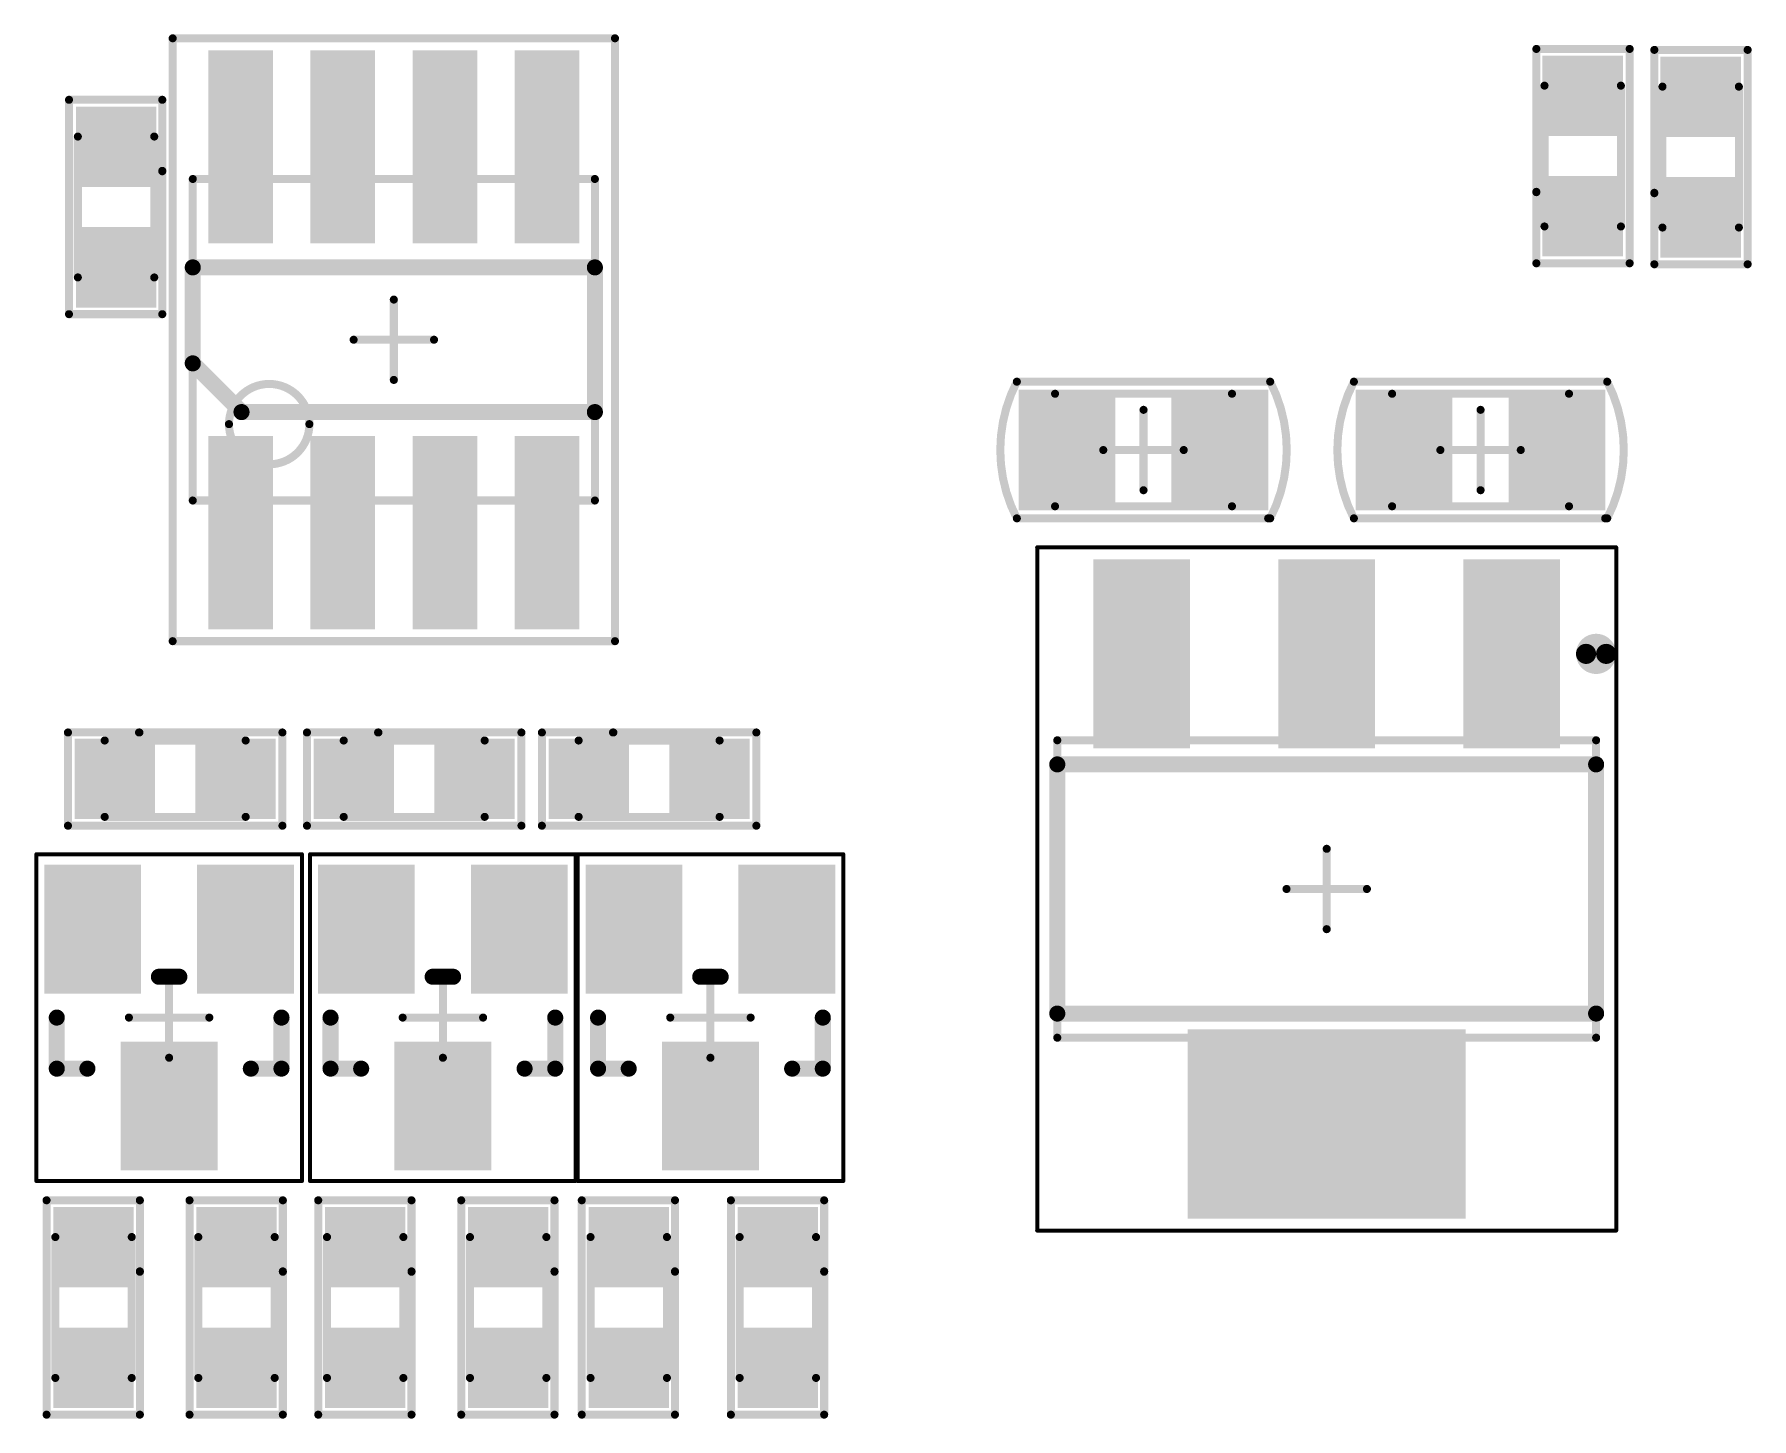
# Model space of a CAD drawing. Header units: millimetres. Extents: x 188 to 468, y 62 to 189.
# Drawn here: x 371.67 to 393.02, y 100.47 to 117.69 of the extents above; entities that cross this region are included whole.
import ezdxf

# ---------------------------------------------------------------- set-up
doc = ezdxf.new("R2010")
doc.units = ezdxf.units.MM
for name, color, linetype in [('BottomOverlay', 54, 'Continuous'), ('BottomPaste', 16, 'Continuous'), ('BottomSolder', 6, 'Continuous'), ('Mechanical13', 56, 'Continuous'), ('Mechanical15', 56, 'Continuous')]:
    doc.layers.add(name, color=color, linetype=linetype)

msp = doc.modelspace()

# ---------------------------------------------------------------- linework, layer by layer
at = {"layer": 'BottomOverlay'}
for points, const_width in [([(391.503, 117.512), (390.343, 117.512)], 0.1), ([(390.343, 115.734), (390.343, 117.512)], 0.1), ([(391.503, 114.845), (391.503, 117.512)], 0.1), ([(392.97, 117.5), (391.81, 117.5)], 0.1), ([(391.81, 115.722), (391.81, 117.5)], 0.1), ([(392.97, 114.833), (392.97, 117.5)], 0.1), ([(373.257, 116.879), (372.097, 116.879)], 0.1), ([(372.097, 114.212), (372.097, 116.879)], 0.1), ([(373.257, 115.995), (373.257, 116.879)], 0.1), ([(373.257, 114.212), (373.257, 115.99)], 0.1), ([(390.343, 114.845), (390.343, 115.73)], 0.1), ([(391.81, 114.833), (391.81, 115.717)], 0.1), ([(373.636, 113.6), (373.636, 114.794)], 0.2), ([(378.636, 114.794), (373.636, 114.794)], 0.2), ([(378.636, 112.994), (378.636, 114.794)], 0.2), ([(391.503, 114.845), (390.343, 114.845)], 0.1), ([(392.97, 114.833), (391.81, 114.833)], 0.1), ([(373.257, 114.212), (372.097, 114.212)], 0.1), ([(374.242, 112.994), (373.636, 113.6)], 0.2), ([(387.033, 113.372), (383.883, 113.372)], 0.1), ([(391.224, 113.372), (388.074, 113.372)], 0.1), ([(378.636, 112.994), (374.242, 112.994)], 0.2), ([(387.008, 111.672), (383.883, 111.672)], 0.1), ([(391.199, 111.672), (388.074, 111.672)], 0.1), ([(372.968, 109.008), (372.084, 109.008)], 0.1), ([(372.084, 107.848), (372.084, 109.008)], 0.1), ([(374.751, 109.008), (372.973, 109.008)], 0.1), ([(374.751, 107.848), (374.751, 109.008)], 0.1), ([(375.94, 109.008), (375.056, 109.008)], 0.1), ([(375.056, 107.848), (375.056, 109.008)], 0.1), ([(377.723, 109.008), (375.945, 109.008)], 0.1), ([(377.723, 107.848), (377.723, 109.008)], 0.1), ([(377.977, 107.848), (377.977, 109.008)], 0.1), ([(378.861, 109.008), (377.977, 109.008)], 0.1), ([(380.644, 109.008), (378.866, 109.008)], 0.1), ([(380.644, 107.848), (380.644, 109.008)], 0.1), ([(384.386, 105.511), (384.386, 108.611)], 0.2), ([(391.086, 108.611), (384.386, 108.611)], 0.2), ([(391.086, 105.511), (391.086, 108.611)], 0.2), ([(374.751, 107.848), (372.084, 107.848)], 0.1), ([(377.723, 107.848), (375.056, 107.848)], 0.1), ([(380.644, 107.848), (377.977, 107.848)], 0.1), ([(373.469, 105.969), (373.215, 105.969)], 0.2), ([(376.873, 105.969), (376.619, 105.969)], 0.2), ([(380.2, 105.969), (379.946, 105.969)], 0.2), ([(371.945, 104.826), (371.945, 105.461)], 0.2), ([(374.739, 104.826), (374.739, 105.461)], 0.2), ([(375.349, 104.826), (375.349, 105.461)], 0.2), ([(378.143, 104.826), (378.143, 105.461)], 0.2), ([(378.676, 104.826), (378.676, 105.461)], 0.2), ([(381.47, 104.826), (381.47, 105.461)], 0.2), ([(391.086, 105.511), (384.386, 105.511)], 0.2), ([(372.326, 104.826), (371.945, 104.826)], 0.2), ([(374.739, 104.826), (374.358, 104.826)], 0.2), ([(375.73, 104.826), (375.349, 104.826)], 0.2), ([(378.143, 104.826), (377.762, 104.826)], 0.2), ([(379.057, 104.826), (378.676, 104.826)], 0.2), ([(381.47, 104.826), (381.089, 104.826)], 0.2), ([(371.818, 100.521), (371.818, 103.188)], 0.1), ([(372.978, 103.188), (371.818, 103.188)], 0.1), ([(372.978, 102.304), (372.978, 103.188)], 0.1), ([(374.756, 103.188), (373.596, 103.188)], 0.1), ([(373.596, 100.521), (373.596, 103.188)], 0.1), ([(374.756, 102.304), (374.756, 103.188)], 0.1), ([(375.196, 100.521), (375.196, 103.188)], 0.1), ([(376.356, 103.188), (375.196, 103.188)], 0.1), ([(376.356, 102.304), (376.356, 103.188)], 0.1), ([(376.974, 100.521), (376.974, 103.188)], 0.1), ([(378.134, 103.188), (376.974, 103.188)], 0.1), ([(378.134, 102.304), (378.134, 103.188)], 0.1), ([(378.473, 100.521), (378.473, 103.188)], 0.1), ([(379.632, 103.188), (378.473, 103.188)], 0.1), ([(379.632, 102.304), (379.632, 103.188)], 0.1), ([(380.327, 100.521), (380.327, 103.188)], 0.1), ([(381.487, 103.188), (380.327, 103.188)], 0.1), ([(381.487, 102.304), (381.487, 103.188)], 0.1), ([(372.978, 100.521), (372.978, 102.299)], 0.1), ([(374.756, 100.521), (374.756, 102.299)], 0.1), ([(376.356, 100.521), (376.356, 102.299)], 0.1), ([(378.134, 100.521), (378.134, 102.299)], 0.1), ([(379.632, 100.521), (379.632, 102.299)], 0.1), ([(381.487, 100.521), (381.487, 102.299)], 0.1), ([(372.978, 100.521), (371.818, 100.521)], 0.1), ([(374.756, 100.521), (373.596, 100.521)], 0.1), ([(376.356, 100.521), (375.196, 100.521)], 0.1), ([(378.134, 100.521), (376.974, 100.521)], 0.1), ([(379.632, 100.521), (378.473, 100.521)], 0.1), ([(381.487, 100.521), (380.327, 100.521)], 0.1)]:
    msp.add_lwpolyline(points, dxfattribs=dict(at, const_width=const_width))
for points, const_width in [([(390.368, 117.512, -1), (390.318, 117.512, -1)], 0.05), ([(390.368, 117.512, -1), (390.318, 117.512, -1)], 0.05), ([(391.528, 117.512, -1), (391.478, 117.512, -1)], 0.05), ([(391.528, 117.512, -1), (391.478, 117.512, -1)], 0.05), ([(391.835, 117.5, -1), (391.785, 117.5, -1)], 0.05), ([(391.835, 117.5, -1), (391.785, 117.5, -1)], 0.05), ([(392.995, 117.5, -1), (392.945, 117.5, -1)], 0.05), ([(392.995, 117.5, -1), (392.945, 117.5, -1)], 0.05), ([(372.122, 116.879, -1), (372.072, 116.879, -1)], 0.05), ([(372.122, 116.879, -1), (372.072, 116.879, -1)], 0.05), ([(373.282, 116.879, -1), (373.232, 116.879, -1)], 0.05), ([(373.282, 116.879, -1), (373.232, 116.879, -1)], 0.05), ([(373.282, 115.995, -1), (373.232, 115.995, -1)], 0.05), ([(373.282, 115.99, -1), (373.232, 115.99, -1)], 0.05), ([(390.368, 115.734, -1), (390.318, 115.734, -1)], 0.05), ([(390.368, 115.73, -1), (390.318, 115.73, -1)], 0.05), ([(391.835, 115.722, -1), (391.785, 115.722, -1)], 0.05), ([(391.835, 115.717, -1), (391.785, 115.717, -1)], 0.05), ([(373.686, 114.794, -1), (373.586, 114.794, -1)], 0.1), ([(373.686, 114.794, -1), (373.586, 114.794, -1)], 0.1), ([(378.686, 114.794, -1), (378.586, 114.794, -1)], 0.1), ([(378.686, 114.794, -1), (378.586, 114.794, -1)], 0.1), ([(390.368, 114.845, -1), (390.318, 114.845, -1)], 0.05), ([(390.368, 114.845, -1), (390.318, 114.845, -1)], 0.05), ([(391.528, 114.845, -1), (391.478, 114.845, -1)], 0.05), ([(391.528, 114.845, -1), (391.478, 114.845, -1)], 0.05), ([(391.835, 114.833, -1), (391.785, 114.833, -1)], 0.05), ([(391.835, 114.833, -1), (391.785, 114.833, -1)], 0.05), ([(392.995, 114.833, -1), (392.945, 114.833, -1)], 0.05), ([(392.995, 114.833, -1), (392.945, 114.833, -1)], 0.05), ([(372.122, 114.212, -1), (372.072, 114.212, -1)], 0.05), ([(372.122, 114.212, -1), (372.072, 114.212, -1)], 0.05), ([(373.282, 114.212, -1), (373.232, 114.212, -1)], 0.05), ([(373.282, 114.212, -1), (373.232, 114.212, -1)], 0.05), ([(373.686, 113.6, -1), (373.586, 113.6, -1)], 0.1), ([(373.686, 113.6, -1), (373.586, 113.6, -1)], 0.1), ([(383.908, 113.372, -1), (383.858, 113.372, -1)], 0.05), ([(383.908, 113.372, -1), (383.858, 113.372, -1)], 0.05), ([(387.058, 113.372, -1), (387.008, 113.372, -1)], 0.05), ([(387.058, 113.372, -1), (387.008, 113.372, -1)], 0.05), ([(388.099, 113.372, -1), (388.049, 113.372, -1)], 0.05), ([(388.099, 113.372, -1), (388.049, 113.372, -1)], 0.05), ([(391.249, 113.372, -1), (391.199, 113.372, -1)], 0.05), ([(391.249, 113.372, -1), (391.199, 113.372, -1)], 0.05), ([(374.292, 112.994, -1), (374.192, 112.994, -1)], 0.1), ([(374.292, 112.994, -1), (374.192, 112.994, -1)], 0.1), ([(378.686, 112.994, -1), (378.586, 112.994, -1)], 0.1), ([(378.686, 112.994, -1), (378.586, 112.994, -1)], 0.1), ([(383.908, 111.672, -1), (383.858, 111.672, -1)], 0.05), ([(383.908, 111.672, -1), (383.858, 111.672, -1)], 0.05), ([(387.033, 111.672, -1), (386.983, 111.672, -1)], 0.05), ([(387.058, 111.672, -1), (387.008, 111.672, -1)], 0.05), ([(388.099, 111.672, -1), (388.049, 111.672, -1)], 0.05), ([(388.099, 111.672, -1), (388.049, 111.672, -1)], 0.05), ([(391.224, 111.672, -1), (391.174, 111.672, -1)], 0.05), ([(391.249, 111.672, -1), (391.199, 111.672, -1)], 0.05), ([(390.961, 109.986, -1), (391.211, 109.986, -1)], 0.25), ([(391.023, 109.986, -1), (390.898, 109.986, -1)], 0.125), ([(391.273, 109.986, -1), (391.148, 109.986, -1)], 0.125), ([(372.109, 109.008, -1), (372.059, 109.008, -1)], 0.05), ([(372.109, 109.008, -1), (372.059, 109.008, -1)], 0.05), ([(372.993, 109.008, -1), (372.943, 109.008, -1)], 0.05), ([(372.998, 109.008, -1), (372.948, 109.008, -1)], 0.05), ([(374.776, 109.008, -1), (374.726, 109.008, -1)], 0.05), ([(374.776, 109.008, -1), (374.726, 109.008, -1)], 0.05), ([(375.081, 109.008, -1), (375.031, 109.008, -1)], 0.05), ([(375.081, 109.008, -1), (375.031, 109.008, -1)], 0.05), ([(375.965, 109.008, -1), (375.915, 109.008, -1)], 0.05), ([(375.97, 109.008, -1), (375.92, 109.008, -1)], 0.05), ([(377.748, 109.008, -1), (377.698, 109.008, -1)], 0.05), ([(377.748, 109.008, -1), (377.698, 109.008, -1)], 0.05), ([(378.002, 109.008, -1), (377.952, 109.008, -1)], 0.05), ([(378.002, 109.008, -1), (377.952, 109.008, -1)], 0.05), ([(378.886, 109.008, -1), (378.836, 109.008, -1)], 0.05), ([(378.891, 109.008, -1), (378.841, 109.008, -1)], 0.05), ([(380.669, 109.008, -1), (380.619, 109.008, -1)], 0.05), ([(380.669, 109.008, -1), (380.619, 109.008, -1)], 0.05), ([(384.436, 108.611, -1), (384.336, 108.611, -1)], 0.1), ([(384.436, 108.611, -1), (384.336, 108.611, -1)], 0.1), ([(391.136, 108.611, -1), (391.036, 108.611, -1)], 0.1), ([(391.136, 108.611, -1), (391.036, 108.611, -1)], 0.1), ([(372.109, 107.848, -1), (372.059, 107.848, -1)], 0.05), ([(372.109, 107.848, -1), (372.059, 107.848, -1)], 0.05), ([(374.776, 107.848, -1), (374.726, 107.848, -1)], 0.05), ([(374.776, 107.848, -1), (374.726, 107.848, -1)], 0.05), ([(375.081, 107.848, -1), (375.031, 107.848, -1)], 0.05), ([(375.081, 107.848, -1), (375.031, 107.848, -1)], 0.05), ([(377.748, 107.848, -1), (377.698, 107.848, -1)], 0.05), ([(377.748, 107.848, -1), (377.698, 107.848, -1)], 0.05), ([(378.002, 107.848, -1), (377.952, 107.848, -1)], 0.05), ([(378.002, 107.848, -1), (377.952, 107.848, -1)], 0.05), ([(380.669, 107.848, -1), (380.619, 107.848, -1)], 0.05), ([(380.669, 107.848, -1), (380.619, 107.848, -1)], 0.05), ([(373.265, 105.969, -1), (373.165, 105.969, -1)], 0.1), ([(373.519, 105.969, -1), (373.419, 105.969, -1)], 0.1), ([(376.669, 105.969, -1), (376.569, 105.969, -1)], 0.1), ([(376.923, 105.969, -1), (376.823, 105.969, -1)], 0.1), ([(379.996, 105.969, -1), (379.896, 105.969, -1)], 0.1), ([(380.25, 105.969, -1), (380.15, 105.969, -1)], 0.1), ([(371.995, 105.461, -1), (371.895, 105.461, -1)], 0.1), ([(374.789, 105.461, -1), (374.689, 105.461, -1)], 0.1), ([(375.399, 105.461, -1), (375.299, 105.461, -1)], 0.1), ([(378.193, 105.461, -1), (378.093, 105.461, -1)], 0.1), ([(378.726, 105.461, -1), (378.626, 105.461, -1)], 0.1), ([(381.52, 105.461, -1), (381.42, 105.461, -1)], 0.1), ([(384.436, 105.511, -1), (384.336, 105.511, -1)], 0.1), ([(384.436, 105.511, -1), (384.336, 105.511, -1)], 0.1), ([(391.136, 105.511, -1), (391.036, 105.511, -1)], 0.1), ([(391.136, 105.511, -1), (391.036, 105.511, -1)], 0.1), ([(371.995, 104.826, -1), (371.895, 104.826, -1)], 0.1), ([(371.995, 104.826, -1), (371.895, 104.826, -1)], 0.1), ([(372.376, 104.826, -1), (372.276, 104.826, -1)], 0.1), ([(374.408, 104.826, -1), (374.308, 104.826, -1)], 0.1), ([(374.789, 104.826, -1), (374.689, 104.826, -1)], 0.1), ([(374.789, 104.826, -1), (374.689, 104.826, -1)], 0.1), ([(375.399, 104.826, -1), (375.299, 104.826, -1)], 0.1), ([(375.399, 104.826, -1), (375.299, 104.826, -1)], 0.1), ([(375.78, 104.826, -1), (375.68, 104.826, -1)], 0.1), ([(377.812, 104.826, -1), (377.712, 104.826, -1)], 0.1), ([(378.193, 104.826, -1), (378.093, 104.826, -1)], 0.1), ([(378.193, 104.826, -1), (378.093, 104.826, -1)], 0.1), ([(378.726, 104.826, -1), (378.626, 104.826, -1)], 0.1), ([(378.726, 104.826, -1), (378.626, 104.826, -1)], 0.1), ([(379.107, 104.826, -1), (379.007, 104.826, -1)], 0.1), ([(381.139, 104.826, -1), (381.039, 104.826, -1)], 0.1), ([(381.52, 104.826, -1), (381.42, 104.826, -1)], 0.1), ([(381.52, 104.826, -1), (381.42, 104.826, -1)], 0.1), ([(371.843, 103.188, -1), (371.793, 103.188, -1)], 0.05), ([(371.843, 103.188, -1), (371.793, 103.188, -1)], 0.05), ([(373.003, 103.188, -1), (372.953, 103.188, -1)], 0.05), ([(373.003, 103.188, -1), (372.953, 103.188, -1)], 0.05), ([(373.621, 103.188, -1), (373.571, 103.188, -1)], 0.05), ([(373.621, 103.188, -1), (373.571, 103.188, -1)], 0.05), ([(374.781, 103.188, -1), (374.731, 103.188, -1)], 0.05), ([(374.781, 103.188, -1), (374.731, 103.188, -1)], 0.05), ([(375.221, 103.188, -1), (375.171, 103.188, -1)], 0.05), ([(375.221, 103.188, -1), (375.171, 103.188, -1)], 0.05), ([(376.381, 103.188, -1), (376.331, 103.188, -1)], 0.05), ([(376.381, 103.188, -1), (376.331, 103.188, -1)], 0.05), ([(376.999, 103.188, -1), (376.949, 103.188, -1)], 0.05), ([(376.999, 103.188, -1), (376.949, 103.188, -1)], 0.05), ([(378.159, 103.188, -1), (378.109, 103.188, -1)], 0.05), ([(378.159, 103.188, -1), (378.109, 103.188, -1)], 0.05), ([(378.498, 103.188, -1), (378.448, 103.188, -1)], 0.05), ([(378.498, 103.188, -1), (378.448, 103.188, -1)], 0.05), ([(379.657, 103.188, -1), (379.607, 103.188, -1)], 0.05), ([(379.657, 103.188, -1), (379.607, 103.188, -1)], 0.05), ([(380.352, 103.188, -1), (380.302, 103.188, -1)], 0.05), ([(380.352, 103.188, -1), (380.302, 103.188, -1)], 0.05), ([(381.512, 103.188, -1), (381.462, 103.188, -1)], 0.05), ([(381.512, 103.188, -1), (381.462, 103.188, -1)], 0.05), ([(373.003, 102.304, -1), (372.953, 102.304, -1)], 0.05), ([(373.003, 102.299, -1), (372.953, 102.299, -1)], 0.05), ([(374.781, 102.304, -1), (374.731, 102.304, -1)], 0.05), ([(374.781, 102.299, -1), (374.731, 102.299, -1)], 0.05), ([(376.381, 102.304, -1), (376.331, 102.304, -1)], 0.05), ([(376.381, 102.299, -1), (376.331, 102.299, -1)], 0.05), ([(378.159, 102.304, -1), (378.109, 102.304, -1)], 0.05), ([(378.159, 102.299, -1), (378.109, 102.299, -1)], 0.05), ([(379.657, 102.304, -1), (379.607, 102.304, -1)], 0.05), ([(379.657, 102.299, -1), (379.607, 102.299, -1)], 0.05), ([(381.512, 102.304, -1), (381.462, 102.304, -1)], 0.05), ([(381.512, 102.299, -1), (381.462, 102.299, -1)], 0.05), ([(371.843, 100.521, -1), (371.793, 100.521, -1)], 0.05), ([(371.843, 100.521, -1), (371.793, 100.521, -1)], 0.05), ([(373.003, 100.521, -1), (372.953, 100.521, -1)], 0.05), ([(373.003, 100.521, -1), (372.953, 100.521, -1)], 0.05), ([(373.621, 100.521, -1), (373.571, 100.521, -1)], 0.05), ([(373.621, 100.521, -1), (373.571, 100.521, -1)], 0.05), ([(374.781, 100.521, -1), (374.731, 100.521, -1)], 0.05), ([(374.781, 100.521, -1), (374.731, 100.521, -1)], 0.05), ([(375.221, 100.521, -1), (375.171, 100.521, -1)], 0.05), ([(375.221, 100.521, -1), (375.171, 100.521, -1)], 0.05), ([(376.381, 100.521, -1), (376.331, 100.521, -1)], 0.05), ([(376.381, 100.521, -1), (376.331, 100.521, -1)], 0.05), ([(376.999, 100.521, -1), (376.949, 100.521, -1)], 0.05), ([(376.999, 100.521, -1), (376.949, 100.521, -1)], 0.05), ([(378.159, 100.521, -1), (378.109, 100.521, -1)], 0.05), ([(378.159, 100.521, -1), (378.109, 100.521, -1)], 0.05), ([(378.498, 100.521, -1), (378.448, 100.521, -1)], 0.05), ([(378.498, 100.521, -1), (378.448, 100.521, -1)], 0.05), ([(379.657, 100.521, -1), (379.607, 100.521, -1)], 0.05), ([(379.657, 100.521, -1), (379.607, 100.521, -1)], 0.05), ([(380.352, 100.521, -1), (380.302, 100.521, -1)], 0.05), ([(380.352, 100.521, -1), (380.302, 100.521, -1)], 0.05), ([(381.512, 100.521, -1), (381.462, 100.521, -1)], 0.05), ([(381.512, 100.521, -1), (381.462, 100.521, -1)], 0.05)]:
    msp.add_lwpolyline(points, format="xyb", close=True, dxfattribs=dict(at, const_width=const_width))
at = {"layer": 'BottomOverlay', "const_width": 0.1}
for points in [[(383.883, 113.372, 0.242434), (383.883, 111.672)], [(387.033, 111.672, 0.242434), (387.033, 113.372)], [(388.074, 113.372, 0.242434), (388.074, 111.672)], [(391.224, 111.672, 0.242434), (391.224, 113.372)]]:
    msp.add_lwpolyline(points, format="xyb", dxfattribs=at)
at = {"layer": 'BottomPaste'}
for points in [[(374.531, 115.194), (373.931, 115.194), (374.531, 117.394), (373.931, 117.394)], [(375.801, 115.194), (375.201, 115.194), (375.801, 117.394), (375.201, 117.394)], [(377.071, 115.194), (376.471, 115.194), (377.071, 117.394), (376.471, 117.394)], [(378.341, 115.194), (377.741, 115.194), (378.341, 117.394), (377.741, 117.394)], [(390.519, 116.53), (390.519, 117.33), (391.319, 116.53), (391.319, 117.33)], [(391.986, 116.517), (391.986, 117.317), (392.786, 116.517), (392.786, 117.317)], [(373.082, 116.695), (373.082, 115.895), (372.282, 116.695), (372.282, 115.895)], [(390.519, 115.03), (390.519, 115.83), (391.319, 115.03), (391.319, 115.83)], [(391.986, 115.017), (391.986, 115.817), (392.786, 115.017), (392.786, 115.817)], [(373.082, 115.195), (373.082, 114.395), (372.282, 115.195), (372.282, 114.395)], [(384.008, 111.872), (384.008, 113.172), (385.008, 111.872), (385.008, 113.172)], [(385.908, 111.872), (385.908, 113.172), (386.908, 111.872), (386.908, 113.172)], [(388.199, 111.872), (388.199, 113.172), (389.199, 111.872), (389.199, 113.172)], [(390.099, 111.872), (390.099, 113.172), (391.099, 111.872), (391.099, 113.172)], [(374.531, 110.394), (373.931, 110.394), (374.531, 112.594), (373.931, 112.594)], [(375.801, 110.394), (375.201, 110.394), (375.801, 112.594), (375.201, 112.594)], [(377.071, 110.394), (376.471, 110.394), (377.071, 112.594), (376.471, 112.594)], [(378.341, 110.394), (377.741, 110.394), (378.341, 112.594), (377.741, 112.594)], [(384.936, 111.061), (385.936, 111.061), (384.936, 108.911), (385.936, 108.911)], [(387.236, 111.061), (388.236, 111.061), (387.236, 108.911), (388.236, 108.911)], [(389.536, 111.061), (390.536, 111.061), (389.536, 108.911), (390.536, 108.911)], [(372.268, 108.833), (373.068, 108.833), (372.268, 108.033), (373.068, 108.033)], [(373.768, 108.833), (374.568, 108.833), (373.768, 108.033), (374.568, 108.033)], [(375.24, 108.833), (376.04, 108.833), (375.24, 108.033), (376.04, 108.033)], [(376.74, 108.833), (377.54, 108.833), (376.74, 108.033), (377.54, 108.033)], [(378.161, 108.833), (378.961, 108.833), (378.161, 108.033), (378.961, 108.033)], [(379.661, 108.833), (380.461, 108.833), (379.661, 108.033), (380.461, 108.033)], [(372.892, 105.861), (371.892, 105.861), (372.892, 107.261), (371.892, 107.261)], [(374.792, 105.861), (373.792, 105.861), (374.792, 107.261), (373.792, 107.261)], [(376.296, 105.861), (375.296, 105.861), (376.296, 107.261), (375.296, 107.261)], [(378.196, 105.861), (377.196, 105.861), (378.196, 107.261), (377.196, 107.261)], [(379.623, 105.861), (378.623, 105.861), (379.623, 107.261), (378.623, 107.261)], [(381.523, 105.861), (380.523, 105.861), (381.523, 107.261), (380.523, 107.261)], [(386.111, 105.211), (389.361, 105.211), (386.111, 103.061), (389.361, 103.061)], [(373.842, 103.661), (372.842, 103.661), (373.842, 105.061), (372.842, 105.061)], [(377.246, 103.661), (376.246, 103.661), (377.246, 105.061), (376.246, 105.061)], [(380.573, 103.661), (379.573, 103.661), (380.573, 105.061), (379.573, 105.061)], [(372.802, 103.004), (372.802, 102.204), (372.002, 103.004), (372.002, 102.204)], [(374.58, 103.004), (374.58, 102.204), (373.78, 103.004), (373.78, 102.204)], [(376.18, 103.004), (376.18, 102.204), (375.38, 103.004), (375.38, 102.204)], [(377.958, 103.004), (377.958, 102.204), (377.158, 103.004), (377.158, 102.204)], [(379.457, 103.004), (379.457, 102.204), (378.657, 103.004), (378.657, 102.204)], [(381.311, 103.004), (381.311, 102.204), (380.511, 103.004), (380.511, 102.204)], [(372.802, 101.504), (372.802, 100.704), (372.002, 101.504), (372.002, 100.704)], [(374.58, 101.504), (374.58, 100.704), (373.78, 101.504), (373.78, 100.704)], [(376.18, 101.504), (376.18, 100.704), (375.38, 101.504), (375.38, 100.704)], [(377.958, 101.504), (377.958, 100.704), (377.158, 101.504), (377.158, 100.704)], [(379.457, 101.504), (379.457, 100.704), (378.657, 101.504), (378.657, 100.704)], [(381.311, 101.504), (381.311, 100.704), (380.511, 101.504), (380.511, 100.704)]]:
    msp.add_solid(points, dxfattribs=at)
at = {"layer": 'BottomSolder'}
for points in [[(374.633, 115.092), (373.829, 115.092), (374.633, 117.495), (373.829, 117.495)], [(375.903, 115.092), (375.099, 115.092), (375.903, 117.495), (375.099, 117.495)], [(377.173, 115.092), (376.369, 115.092), (377.173, 117.495), (376.369, 117.495)], [(378.443, 115.092), (377.639, 115.092), (378.443, 117.495), (377.639, 117.495)], [(390.419, 116.43), (390.419, 117.43), (391.419, 116.43), (391.419, 117.43)], [(391.886, 116.417), (391.886, 117.417), (392.886, 116.417), (392.886, 117.417)], [(373.182, 116.795), (373.182, 115.795), (372.182, 116.795), (372.182, 115.795)], [(390.419, 114.93), (390.419, 115.93), (391.419, 114.93), (391.419, 115.93)], [(391.886, 114.917), (391.886, 115.917), (392.886, 114.917), (392.886, 115.917)], [(373.182, 115.295), (373.182, 114.295), (372.182, 115.295), (372.182, 114.295)], [(383.906, 111.77), (383.906, 113.274), (385.109, 111.77), (385.109, 113.274)], [(385.806, 111.77), (385.806, 113.274), (387.009, 111.77), (387.009, 113.274)], [(388.097, 111.77), (388.097, 113.274), (389.3, 111.77), (389.3, 113.274)], [(389.997, 111.77), (389.997, 113.274), (391.2, 111.77), (391.2, 113.274)], [(374.633, 110.292), (373.829, 110.292), (374.633, 112.695), (373.829, 112.695)], [(375.903, 110.292), (375.099, 110.292), (375.903, 112.695), (375.099, 112.695)], [(377.173, 110.292), (376.369, 110.292), (377.173, 112.695), (376.369, 112.695)], [(378.443, 110.292), (377.639, 110.292), (378.443, 112.695), (377.639, 112.695)], [(384.834, 111.163), (386.037, 111.163), (384.834, 108.809), (386.037, 108.809)], [(387.134, 111.163), (388.337, 111.163), (387.134, 108.809), (388.337, 108.809)], [(389.434, 111.163), (390.637, 111.163), (389.434, 108.809), (390.637, 108.809)], [(372.168, 108.933), (373.168, 108.933), (372.168, 107.933), (373.168, 107.933)], [(373.668, 108.933), (374.668, 108.933), (373.668, 107.933), (374.668, 107.933)], [(375.14, 108.933), (376.14, 108.933), (375.14, 107.933), (376.14, 107.933)], [(376.64, 108.933), (377.64, 108.933), (376.64, 107.933), (377.64, 107.933)], [(378.061, 108.933), (379.061, 108.933), (378.061, 107.933), (379.061, 107.933)], [(379.561, 108.933), (380.561, 108.933), (379.561, 107.933), (380.561, 107.933)], [(372.994, 105.759), (371.79, 105.759), (372.994, 107.362), (371.79, 107.362)], [(374.894, 105.759), (373.69, 105.759), (374.894, 107.362), (373.69, 107.362)], [(376.397, 105.759), (375.194, 105.759), (376.397, 107.362), (375.194, 107.362)], [(378.297, 105.759), (377.094, 105.759), (378.297, 107.362), (377.094, 107.362)], [(379.725, 105.759), (378.521, 105.759), (379.725, 107.362), (378.521, 107.362)], [(381.625, 105.759), (380.421, 105.759), (381.625, 107.362), (380.421, 107.362)], [(386.009, 105.313), (389.462, 105.313), (386.009, 102.959), (389.462, 102.959)], [(373.944, 103.559), (372.74, 103.559), (373.944, 105.162), (372.74, 105.162)], [(377.347, 103.559), (376.144, 103.559), (377.347, 105.162), (376.144, 105.162)], [(380.675, 103.559), (379.471, 103.559), (380.675, 105.162), (379.471, 105.162)], [(372.902, 103.104), (372.902, 102.104), (371.902, 103.104), (371.902, 102.104)], [(374.68, 103.104), (374.68, 102.104), (373.68, 103.104), (373.68, 102.104)], [(376.28, 103.104), (376.28, 102.104), (375.28, 103.104), (375.28, 102.104)], [(378.058, 103.104), (378.058, 102.104), (377.058, 103.104), (377.058, 102.104)], [(379.557, 103.104), (379.557, 102.104), (378.557, 103.104), (378.557, 102.104)], [(381.411, 103.104), (381.411, 102.104), (380.411, 103.104), (380.411, 102.104)], [(372.902, 101.604), (372.902, 100.604), (371.902, 101.604), (371.902, 100.604)], [(374.68, 101.604), (374.68, 100.604), (373.68, 101.604), (373.68, 100.604)], [(376.28, 101.604), (376.28, 100.604), (375.28, 101.604), (375.28, 100.604)], [(378.058, 101.604), (378.058, 100.604), (377.058, 101.604), (377.058, 100.604)], [(379.557, 101.604), (379.557, 100.604), (378.557, 101.604), (378.557, 100.604)], [(381.411, 101.604), (381.411, 100.604), (380.411, 101.604), (380.411, 100.604)]]:
    msp.add_solid(points, dxfattribs=at)
at = {"layer": 'Mechanical13', "const_width": 0.1}
for points in [[(391.394, 117.055), (390.444, 117.055)], [(390.444, 115.303), (390.444, 117.055)], [(391.394, 115.303), (391.394, 117.055)], [(392.861, 117.043), (391.911, 117.043)], [(391.911, 115.29), (391.911, 117.043)], [(392.861, 115.29), (392.861, 117.043)], [(372.207, 114.669), (372.207, 116.422)], [(373.157, 116.422), (372.207, 116.422)], [(373.157, 114.669), (373.157, 116.422)], [(378.636, 115.894), (373.636, 115.894)], [(373.636, 111.894), (373.636, 115.894)], [(378.636, 111.894), (378.636, 115.894)], [(391.394, 115.303), (390.444, 115.303)], [(392.861, 115.29), (391.911, 115.29)], [(373.157, 114.669), (372.207, 114.669)], [(386.558, 113.222), (384.358, 113.222)], [(384.358, 111.822), (384.358, 113.222)], [(386.558, 111.822), (386.558, 113.222)], [(390.749, 113.222), (388.549, 113.222)], [(388.549, 111.822), (388.549, 113.222)], [(390.749, 113.222), (390.749, 111.822)], [(378.636, 111.894), (373.636, 111.894)], [(386.558, 111.822), (384.358, 111.822)], [(390.749, 111.822), (388.549, 111.822)], [(374.294, 108.908), (372.541, 108.908)], [(372.541, 107.958), (372.541, 108.908)], [(374.294, 107.958), (374.294, 108.908)], [(377.266, 108.908), (375.513, 108.908)], [(375.513, 107.958), (375.513, 108.908)], [(377.266, 107.958), (377.266, 108.908)], [(378.434, 107.958), (378.434, 108.908)], [(380.187, 108.908), (378.434, 108.908)], [(380.187, 107.958), (380.187, 108.908)], [(384.386, 105.211), (384.386, 108.911)], [(391.086, 108.911), (384.386, 108.911)], [(391.086, 105.211), (391.086, 108.911)], [(374.294, 107.958), (372.541, 107.958)], [(377.266, 107.958), (375.513, 107.958)], [(380.187, 107.958), (378.434, 107.958)], [(391.086, 105.211), (384.386, 105.211)], [(372.877, 102.731), (371.927, 102.731)], [(371.927, 100.978), (371.927, 102.731)], [(372.877, 100.978), (372.877, 102.731)], [(373.705, 100.978), (373.705, 102.731)], [(374.655, 102.731), (373.705, 102.731)], [(374.655, 100.978), (374.655, 102.731)], [(376.255, 102.731), (375.305, 102.731)], [(375.305, 100.978), (375.305, 102.731)], [(376.255, 100.978), (376.255, 102.731)], [(378.033, 102.731), (377.083, 102.731)], [(377.083, 100.978), (377.083, 102.731)], [(378.033, 100.978), (378.033, 102.731)], [(379.532, 102.731), (378.582, 102.731)], [(378.582, 100.978), (378.582, 102.731)], [(379.532, 100.978), (379.532, 102.731)], [(381.386, 102.731), (380.436, 102.731)], [(380.436, 100.978), (380.436, 102.731)], [(381.386, 100.978), (381.386, 102.731)], [(372.877, 100.978), (371.927, 100.978)], [(374.655, 100.978), (373.705, 100.978)], [(376.255, 100.978), (375.305, 100.978)], [(378.033, 100.978), (377.083, 100.978)], [(379.532, 100.978), (378.582, 100.978)], [(381.386, 100.978), (380.436, 100.978)]]:
    msp.add_lwpolyline(points, dxfattribs=at)
at = {"layer": 'Mechanical13'}
for points, const_width in [([(390.469, 117.055, -1), (390.419, 117.055, -1)], 0.05), ([(390.469, 117.055, -1), (390.419, 117.055, -1)], 0.05), ([(391.419, 117.055, -1), (391.369, 117.055, -1)], 0.05), ([(391.419, 117.055, -1), (391.369, 117.055, -1)], 0.05), ([(391.936, 117.043, -1), (391.886, 117.043, -1)], 0.05), ([(391.936, 117.043, -1), (391.886, 117.043, -1)], 0.05), ([(392.886, 117.043, -1), (392.836, 117.043, -1)], 0.05), ([(392.886, 117.043, -1), (392.836, 117.043, -1)], 0.05), ([(372.232, 116.422, -1), (372.182, 116.422, -1)], 0.05), ([(372.232, 116.422, -1), (372.182, 116.422, -1)], 0.05), ([(373.182, 116.422, -1), (373.132, 116.422, -1)], 0.05), ([(373.182, 116.422, -1), (373.132, 116.422, -1)], 0.05), ([(373.661, 115.894, -1), (373.611, 115.894, -1)], 0.05), ([(373.661, 115.894, -1), (373.611, 115.894, -1)], 0.05), ([(378.661, 115.894, -1), (378.611, 115.894, -1)], 0.05), ([(378.661, 115.894, -1), (378.611, 115.894, -1)], 0.05), ([(390.469, 115.303, -1), (390.419, 115.303, -1)], 0.05), ([(390.469, 115.303, -1), (390.419, 115.303, -1)], 0.05), ([(391.419, 115.303, -1), (391.369, 115.303, -1)], 0.05), ([(391.419, 115.303, -1), (391.369, 115.303, -1)], 0.05), ([(391.936, 115.29, -1), (391.886, 115.29, -1)], 0.05), ([(391.936, 115.29, -1), (391.886, 115.29, -1)], 0.05), ([(392.886, 115.29, -1), (392.836, 115.29, -1)], 0.05), ([(392.886, 115.29, -1), (392.836, 115.29, -1)], 0.05), ([(372.232, 114.669, -1), (372.182, 114.669, -1)], 0.05), ([(372.232, 114.669, -1), (372.182, 114.669, -1)], 0.05), ([(373.182, 114.669, -1), (373.132, 114.669, -1)], 0.05), ([(373.182, 114.669, -1), (373.132, 114.669, -1)], 0.05), ([(374.086, 112.844, -1), (375.086, 112.844, -1)], 0.1), ([(384.383, 113.222, -1), (384.333, 113.222, -1)], 0.05), ([(384.383, 113.222, -1), (384.333, 113.222, -1)], 0.05), ([(386.583, 113.222, -1), (386.533, 113.222, -1)], 0.05), ([(386.583, 113.222, -1), (386.533, 113.222, -1)], 0.05), ([(388.574, 113.222, -1), (388.524, 113.222, -1)], 0.05), ([(388.574, 113.222, -1), (388.524, 113.222, -1)], 0.05), ([(390.774, 113.222, -1), (390.724, 113.222, -1)], 0.05), ([(390.774, 113.222, -1), (390.724, 113.222, -1)], 0.05), ([(374.111, 112.844, -1), (374.061, 112.844, -1)], 0.05), ([(375.111, 112.844, -1), (375.061, 112.844, -1)], 0.05), ([(373.661, 111.894, -1), (373.611, 111.894, -1)], 0.05), ([(373.661, 111.894, -1), (373.611, 111.894, -1)], 0.05), ([(378.661, 111.894, -1), (378.611, 111.894, -1)], 0.05), ([(378.661, 111.894, -1), (378.611, 111.894, -1)], 0.05), ([(384.383, 111.822, -1), (384.333, 111.822, -1)], 0.05), ([(384.383, 111.822, -1), (384.333, 111.822, -1)], 0.05), ([(386.583, 111.822, -1), (386.533, 111.822, -1)], 0.05), ([(386.583, 111.822, -1), (386.533, 111.822, -1)], 0.05), ([(388.574, 111.822, -1), (388.524, 111.822, -1)], 0.05), ([(388.574, 111.822, -1), (388.524, 111.822, -1)], 0.05), ([(390.774, 111.822, -1), (390.724, 111.822, -1)], 0.05), ([(390.774, 111.822, -1), (390.724, 111.822, -1)], 0.05), ([(372.566, 108.908, -1), (372.516, 108.908, -1)], 0.05), ([(372.566, 108.908, -1), (372.516, 108.908, -1)], 0.05), ([(374.319, 108.908, -1), (374.269, 108.908, -1)], 0.05), ([(374.319, 108.908, -1), (374.269, 108.908, -1)], 0.05), ([(375.538, 108.908, -1), (375.488, 108.908, -1)], 0.05), ([(375.538, 108.908, -1), (375.488, 108.908, -1)], 0.05), ([(377.291, 108.908, -1), (377.241, 108.908, -1)], 0.05), ([(377.291, 108.908, -1), (377.241, 108.908, -1)], 0.05), ([(378.459, 108.908, -1), (378.409, 108.908, -1)], 0.05), ([(378.459, 108.908, -1), (378.409, 108.908, -1)], 0.05), ([(380.212, 108.908, -1), (380.162, 108.908, -1)], 0.05), ([(380.212, 108.908, -1), (380.162, 108.908, -1)], 0.05), ([(384.411, 108.911, -1), (384.361, 108.911, -1)], 0.05), ([(384.411, 108.911, -1), (384.361, 108.911, -1)], 0.05), ([(391.111, 108.911, -1), (391.061, 108.911, -1)], 0.05), ([(391.111, 108.911, -1), (391.061, 108.911, -1)], 0.05), ([(372.566, 107.958, -1), (372.516, 107.958, -1)], 0.05), ([(372.566, 107.958, -1), (372.516, 107.958, -1)], 0.05), ([(374.319, 107.958, -1), (374.269, 107.958, -1)], 0.05), ([(374.319, 107.958, -1), (374.269, 107.958, -1)], 0.05), ([(375.538, 107.958, -1), (375.488, 107.958, -1)], 0.05), ([(375.538, 107.958, -1), (375.488, 107.958, -1)], 0.05), ([(377.291, 107.958, -1), (377.241, 107.958, -1)], 0.05), ([(377.291, 107.958, -1), (377.241, 107.958, -1)], 0.05), ([(378.459, 107.958, -1), (378.409, 107.958, -1)], 0.05), ([(378.459, 107.958, -1), (378.409, 107.958, -1)], 0.05), ([(380.212, 107.958, -1), (380.162, 107.958, -1)], 0.05), ([(380.212, 107.958, -1), (380.162, 107.958, -1)], 0.05), ([(384.411, 105.211, -1), (384.361, 105.211, -1)], 0.05), ([(384.411, 105.211, -1), (384.361, 105.211, -1)], 0.05), ([(391.111, 105.211, -1), (391.061, 105.211, -1)], 0.05), ([(391.111, 105.211, -1), (391.061, 105.211, -1)], 0.05), ([(371.952, 102.731, -1), (371.902, 102.731, -1)], 0.05), ([(371.952, 102.731, -1), (371.902, 102.731, -1)], 0.05), ([(372.902, 102.731, -1), (372.852, 102.731, -1)], 0.05), ([(372.902, 102.731, -1), (372.852, 102.731, -1)], 0.05), ([(373.73, 102.731, -1), (373.68, 102.731, -1)], 0.05), ([(373.73, 102.731, -1), (373.68, 102.731, -1)], 0.05), ([(374.68, 102.731, -1), (374.63, 102.731, -1)], 0.05), ([(374.68, 102.731, -1), (374.63, 102.731, -1)], 0.05), ([(375.33, 102.731, -1), (375.28, 102.731, -1)], 0.05), ([(375.33, 102.731, -1), (375.28, 102.731, -1)], 0.05), ([(376.28, 102.731, -1), (376.23, 102.731, -1)], 0.05), ([(376.28, 102.731, -1), (376.23, 102.731, -1)], 0.05), ([(377.108, 102.731, -1), (377.058, 102.731, -1)], 0.05), ([(377.108, 102.731, -1), (377.058, 102.731, -1)], 0.05), ([(378.058, 102.731, -1), (378.008, 102.731, -1)], 0.05), ([(378.058, 102.731, -1), (378.008, 102.731, -1)], 0.05), ([(378.607, 102.731, -1), (378.557, 102.731, -1)], 0.05), ([(378.607, 102.731, -1), (378.557, 102.731, -1)], 0.05), ([(379.557, 102.731, -1), (379.507, 102.731, -1)], 0.05), ([(379.557, 102.731, -1), (379.507, 102.731, -1)], 0.05), ([(380.461, 102.731, -1), (380.411, 102.731, -1)], 0.05), ([(380.461, 102.731, -1), (380.411, 102.731, -1)], 0.05), ([(381.411, 102.731, -1), (381.361, 102.731, -1)], 0.05), ([(381.411, 102.731, -1), (381.361, 102.731, -1)], 0.05), ([(371.952, 100.978, -1), (371.902, 100.978, -1)], 0.05), ([(371.952, 100.978, -1), (371.902, 100.978, -1)], 0.05), ([(372.902, 100.978, -1), (372.852, 100.978, -1)], 0.05), ([(372.902, 100.978, -1), (372.852, 100.978, -1)], 0.05), ([(373.73, 100.978, -1), (373.68, 100.978, -1)], 0.05), ([(373.73, 100.978, -1), (373.68, 100.978, -1)], 0.05), ([(374.68, 100.978, -1), (374.63, 100.978, -1)], 0.05), ([(374.68, 100.978, -1), (374.63, 100.978, -1)], 0.05), ([(375.33, 100.978, -1), (375.28, 100.978, -1)], 0.05), ([(375.33, 100.978, -1), (375.28, 100.978, -1)], 0.05), ([(376.28, 100.978, -1), (376.23, 100.978, -1)], 0.05), ([(376.28, 100.978, -1), (376.23, 100.978, -1)], 0.05), ([(377.108, 100.978, -1), (377.058, 100.978, -1)], 0.05), ([(377.108, 100.978, -1), (377.058, 100.978, -1)], 0.05), ([(378.058, 100.978, -1), (378.008, 100.978, -1)], 0.05), ([(378.058, 100.978, -1), (378.008, 100.978, -1)], 0.05), ([(378.607, 100.978, -1), (378.557, 100.978, -1)], 0.05), ([(378.607, 100.978, -1), (378.557, 100.978, -1)], 0.05), ([(379.557, 100.978, -1), (379.507, 100.978, -1)], 0.05), ([(379.557, 100.978, -1), (379.507, 100.978, -1)], 0.05), ([(380.461, 100.978, -1), (380.411, 100.978, -1)], 0.05), ([(380.461, 100.978, -1), (380.411, 100.978, -1)], 0.05), ([(381.411, 100.978, -1), (381.361, 100.978, -1)], 0.05), ([(381.411, 100.978, -1), (381.361, 100.978, -1)], 0.05)]:
    msp.add_lwpolyline(points, format="xyb", close=True, dxfattribs=dict(at, const_width=const_width))
at = {"layer": 'Mechanical15'}
for points, const_width in [([(378.886, 117.644), (373.386, 117.644)], 0.1), ([(373.386, 110.144), (373.386, 117.644)], 0.1), ([(378.886, 110.144), (378.886, 117.644)], 0.1), ([(376.136, 113.394), (376.136, 114.394)], 0.1), ([(376.636, 113.894), (375.636, 113.894)], 0.1), ([(385.458, 112.022), (385.458, 113.022)], 0.1), ([(389.649, 112.022), (389.649, 113.022)], 0.1), ([(385.958, 112.522), (384.958, 112.522)], 0.1), ([(390.149, 112.522), (389.149, 112.522)], 0.1), ([(384.136, 102.811), (384.136, 111.311)], 0.05), ([(391.336, 111.311), (384.136, 111.311)], 0.05), ([(391.336, 102.811), (391.336, 111.311)], 0.05), ([(378.886, 110.144), (373.386, 110.144)], 0.1), ([(374.993, 107.493), (371.691, 107.493)], 0.05), ([(371.691, 103.429), (371.691, 107.493)], 0.05), ([(374.993, 103.429), (374.993, 107.493)], 0.05), ([(378.397, 107.493), (375.095, 107.493)], 0.05), ([(375.095, 103.429), (375.095, 107.493)], 0.05), ([(378.397, 103.429), (378.397, 107.493)], 0.05), ([(381.724, 107.493), (378.422, 107.493)], 0.05), ([(378.422, 103.429), (378.422, 107.493)], 0.05), ([(381.724, 103.429), (381.724, 107.493)], 0.05), ([(387.736, 106.561), (387.736, 107.561)], 0.1), ([(388.236, 107.061), (387.236, 107.061)], 0.1), ([(373.342, 104.961), (373.342, 105.961)], 0.1), ([(376.746, 104.961), (376.746, 105.961)], 0.1), ([(380.073, 104.961), (380.073, 105.961)], 0.1), ([(373.842, 105.461), (372.842, 105.461)], 0.1), ([(377.246, 105.461), (376.246, 105.461)], 0.1), ([(380.573, 105.461), (379.573, 105.461)], 0.1), ([(374.993, 103.429), (371.691, 103.429)], 0.05), ([(378.397, 103.429), (375.095, 103.429)], 0.05), ([(381.724, 103.429), (378.422, 103.429)], 0.05), ([(391.336, 102.811), (384.136, 102.811)], 0.05)]:
    msp.add_lwpolyline(points, dxfattribs=dict(at, const_width=const_width))
for points, const_width in [([(373.411, 117.644, -1), (373.361, 117.644, -1)], 0.05), ([(373.411, 117.644, -1), (373.361, 117.644, -1)], 0.05), ([(378.911, 117.644, -1), (378.861, 117.644, -1)], 0.05), ([(378.911, 117.644, -1), (378.861, 117.644, -1)], 0.05), ([(376.161, 114.394, -1), (376.111, 114.394, -1)], 0.05), ([(375.661, 113.894, -1), (375.611, 113.894, -1)], 0.05), ([(376.661, 113.894, -1), (376.611, 113.894, -1)], 0.05), ([(376.161, 113.394, -1), (376.111, 113.394, -1)], 0.05), ([(385.483, 113.022, -1), (385.433, 113.022, -1)], 0.05), ([(389.674, 113.022, -1), (389.624, 113.022, -1)], 0.05), ([(384.983, 112.522, -1), (384.933, 112.522, -1)], 0.05), ([(385.983, 112.522, -1), (385.933, 112.522, -1)], 0.05), ([(389.174, 112.522, -1), (389.124, 112.522, -1)], 0.05), ([(390.174, 112.522, -1), (390.124, 112.522, -1)], 0.05), ([(385.483, 112.022, -1), (385.433, 112.022, -1)], 0.05), ([(389.674, 112.022, -1), (389.624, 112.022, -1)], 0.05), ([(384.148, 111.311, -1), (384.123, 111.311, -1)], 0.025), ([(384.148, 111.311, -1), (384.123, 111.311, -1)], 0.025), ([(391.348, 111.311, -1), (391.323, 111.311, -1)], 0.025), ([(391.348, 111.311, -1), (391.323, 111.311, -1)], 0.025), ([(373.411, 110.144, -1), (373.361, 110.144, -1)], 0.05), ([(373.411, 110.144, -1), (373.361, 110.144, -1)], 0.05), ([(378.911, 110.144, -1), (378.861, 110.144, -1)], 0.05), ([(378.911, 110.144, -1), (378.861, 110.144, -1)], 0.05), ([(371.704, 107.493, -1), (371.679, 107.493, -1)], 0.025), ([(371.704, 107.493, -1), (371.679, 107.493, -1)], 0.025), ([(375.006, 107.493, -1), (374.981, 107.493, -1)], 0.025), ([(375.006, 107.493, -1), (374.981, 107.493, -1)], 0.025), ([(375.107, 107.493, -1), (375.082, 107.493, -1)], 0.025), ([(375.107, 107.493, -1), (375.082, 107.493, -1)], 0.025), ([(378.409, 107.493, -1), (378.384, 107.493, -1)], 0.025), ([(378.409, 107.493, -1), (378.384, 107.493, -1)], 0.025), ([(378.435, 107.493, -1), (378.41, 107.493, -1)], 0.025), ([(378.435, 107.493, -1), (378.41, 107.493, -1)], 0.025), ([(381.737, 107.493, -1), (381.712, 107.493, -1)], 0.025), ([(381.737, 107.493, -1), (381.712, 107.493, -1)], 0.025), ([(387.761, 107.561, -1), (387.711, 107.561, -1)], 0.05), ([(387.261, 107.061, -1), (387.211, 107.061, -1)], 0.05), ([(388.261, 107.061, -1), (388.211, 107.061, -1)], 0.05), ([(387.761, 106.561, -1), (387.711, 106.561, -1)], 0.05), ([(373.367, 105.961, -1), (373.317, 105.961, -1)], 0.05), ([(376.771, 105.961, -1), (376.721, 105.961, -1)], 0.05), ([(380.098, 105.961, -1), (380.048, 105.961, -1)], 0.05), ([(372.867, 105.461, -1), (372.817, 105.461, -1)], 0.05), ([(373.867, 105.461, -1), (373.817, 105.461, -1)], 0.05), ([(376.271, 105.461, -1), (376.221, 105.461, -1)], 0.05), ([(377.271, 105.461, -1), (377.221, 105.461, -1)], 0.05), ([(379.598, 105.461, -1), (379.548, 105.461, -1)], 0.05), ([(380.598, 105.461, -1), (380.548, 105.461, -1)], 0.05), ([(373.367, 104.961, -1), (373.317, 104.961, -1)], 0.05), ([(376.771, 104.961, -1), (376.721, 104.961, -1)], 0.05), ([(380.098, 104.961, -1), (380.048, 104.961, -1)], 0.05), ([(371.704, 103.429, -1), (371.679, 103.429, -1)], 0.025), ([(371.704, 103.429, -1), (371.679, 103.429, -1)], 0.025), ([(375.006, 103.429, -1), (374.981, 103.429, -1)], 0.025), ([(375.006, 103.429, -1), (374.981, 103.429, -1)], 0.025), ([(375.107, 103.429, -1), (375.082, 103.429, -1)], 0.025), ([(375.107, 103.429, -1), (375.082, 103.429, -1)], 0.025), ([(378.409, 103.429, -1), (378.384, 103.429, -1)], 0.025), ([(378.409, 103.429, -1), (378.384, 103.429, -1)], 0.025), ([(378.435, 103.429, -1), (378.41, 103.429, -1)], 0.025), ([(378.435, 103.429, -1), (378.41, 103.429, -1)], 0.025), ([(381.737, 103.429, -1), (381.712, 103.429, -1)], 0.025), ([(381.737, 103.429, -1), (381.712, 103.429, -1)], 0.025), ([(384.148, 102.811, -1), (384.123, 102.811, -1)], 0.025), ([(384.148, 102.811, -1), (384.123, 102.811, -1)], 0.025), ([(391.348, 102.811, -1), (391.323, 102.811, -1)], 0.025), ([(391.348, 102.811, -1), (391.323, 102.811, -1)], 0.025)]:
    msp.add_lwpolyline(points, format="xyb", close=True, dxfattribs=dict(at, const_width=const_width))

doc.saveas('drawing.dxf')
